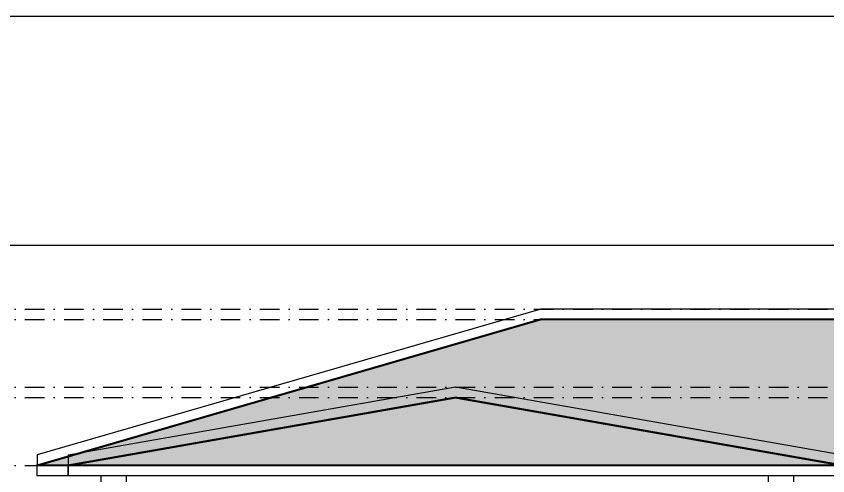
# Model space of a CAD drawing. Header units: millimetres. Extents: x -620 to 116137, y -21481 to 17762.
# Drawn here: x 62421 to 70320, y -14002 to -9535 of the extents above; entities that cross this region are included whole.
import ezdxf
from ezdxf.xclip import XClip

# ---------------------------------------------------------------- set-up
doc = ezdxf.new("R2010")
doc.units = ezdxf.units.MM
doc.header["$LTSCALE"] = 150
doc.header["$XCLIPFRAME"] = 2
doc.linetypes.add('DASHDOT', pattern=[25.4, 12.7, -6.35, 0, -6.35])
for name, color, linetype in [('ad-Elevation 10', 8, 'Continuous'), ('ad-MS Column', 1, 'Continuous'), ('ad-Wall hatch', 8, 'Continuous')]:
    doc.layers.add(name, color=color, linetype=linetype)
for name, color, linetype, true_color in [('ad-Primary Roof', 5, 'Continuous', 0x0000ff), ('ad-Ridge', 7, 'Continuous', 0xa56752), ('ad-Secondary Roof', 6, 'Continuous', 0xff00ff)]:
    doc.layers.add(name, color=color, linetype=linetype, true_color=true_color)

# ---------------------------------------------------------------- blocks, each defined once
blk = doc.blocks.new('$ZCDB_AUDIT_GENERATED_1C4403')
at = {"layer": 'ad-Elevation 10', "linetype": 'DASHDOT', "ltscale": 0.1}
for points in [[(-27431.1, 4570), (0, 4570)], [(-27431.1, 4470), (-2459.8, 4470), (-2319.6, 4127), (0, 4127)], [(-27431.1, 3810), (0, 3810)], [(-27431.1, 3710), (-2459.8, 3710), (-2319.6, 3367), (0, 3367)], [(-27431.1, 3050), (0, 3050)]]:
    blk.add_lwpolyline(points, dxfattribs=at)
blk = doc.blocks.new('zw$51FB')
at = {"layer": 'ad-Wall hatch', "transparency": 33554610}
h = blk.add_hatch(dxfattribs=at)
h.set_pattern_fill('AR-BRSTD', color=256)
h.set_pattern_definition([(360, (-16265, -8e-11), (2e-14, 67.7418), []), (90, (-16265, -8e-11), (-101.6, 67.7418), [67.7418, -67.7418])])
h.paths.add_polyline_path([(-16265, 0), (-11365, 1420), (-3850, 1420), (1050, 0)])
h.paths.add_polyline_path([(-15965, 0), (-12195, 660), (-8425, 0)], flags=17)
h.paths.add_polyline_path([(-5425, 0), (-2412.5, 660), (600, 0)], flags=17)
h = blk.add_hatch(dxfattribs=at)
h.set_pattern_fill('AR-BRSTD', color=256)
h.set_pattern_definition([(360, (-15965, -8e-11), (2e-14, 67.7418), []), (90, (-15965, -8e-11), (-101.6, 67.7418), [67.7418, -67.7418])])
h.paths.add_polyline_path([(-15965, 0), (-12195, 660), (-8425, 0)])
h.paths.add_polyline_path([(-5425, 0), (-2412.5, 660), (600, 0)])
at = {"elevation": 0}
blk.add_lwpolyline([(-15965, 0), (-8425, 0), (-8425, -100), (-15965, -100)], close=True, dxfattribs=at)
at = {"layer": 'ad-Elevation 10', "elevation": 0}
blk.add_lwpolyline([(-16265, 0), (-15965, 0), (-15965, -100), (-16265, -100)], close=True, dxfattribs=at)
at = {"layer": 'ad-Primary Roof', "const_width": 20}
blk.add_lwpolyline([(-16265, 0), (-11365, 1420), (-3850, 1420), (1050, 0)], close=True, dxfattribs=at)
at = {"layer": 'ad-Ridge'}
blk.add_lwpolyline([(1050, 0), (1050, 103.4), (-3850, 1520), (-11365, 1520), (-16265, 103.4), (-16265, 0), (-11365, 1420), (-3850, 1420)], close=True, dxfattribs=at)
at = {"layer": 'ad-Ridge', "elevation": 0}
blk.add_lwpolyline([(-15965, 0), (-12195, 658.3), (-8425, 0), (-8425, 101.7), (-12195, 760), (-15965, 101.7)], close=True, dxfattribs=at)
at = {"layer": 'ad-Secondary Roof', "const_width": 20, "elevation": 0}
blk.add_lwpolyline([(-15965, 0), (-12195, 660), (-8425, 0)], close=True, dxfattribs=at)
blk = doc.blocks.new('zw$66E4')
at = {"layer": 'ad-MS Column'}
blk.add_lwpolyline([(0, 0), (250, 0), (250, 2950), (0, 2950)], close=True, dxfattribs=at)

msp = doc.modelspace()

# ---------------------------------------------------------------- linework, layer by layer
msp.add_lwpolyline([(58068.4, -9535.3), (87102.5, -9535.3), (87102.5, -21480.7), (58068.4, -21480.7)], close=True)

# ---------------------------------------------------------------- block references
ref = msp.add_blockref('$ZCDB_AUDIT_GENERATED_1C4403', (84348.3, -16952.2))
XClip(ref).set_block_clipping_path([(-23748.3626878429, -2140.6281090205), (349.01197073, 5188.3683916222)])
msp.add_blockref('zw$51FB', (78890.6, -13902.2))
at = {"layer": 'ad-MS Column', "rotation": 359.9999999999997}
for p in [(63245.6, -16952.2, 0), (69740.6, -16952.2, 0)]:
    msp.add_blockref('zw$66E4', p, dxfattribs=at)

doc.saveas('drawing.dxf')
